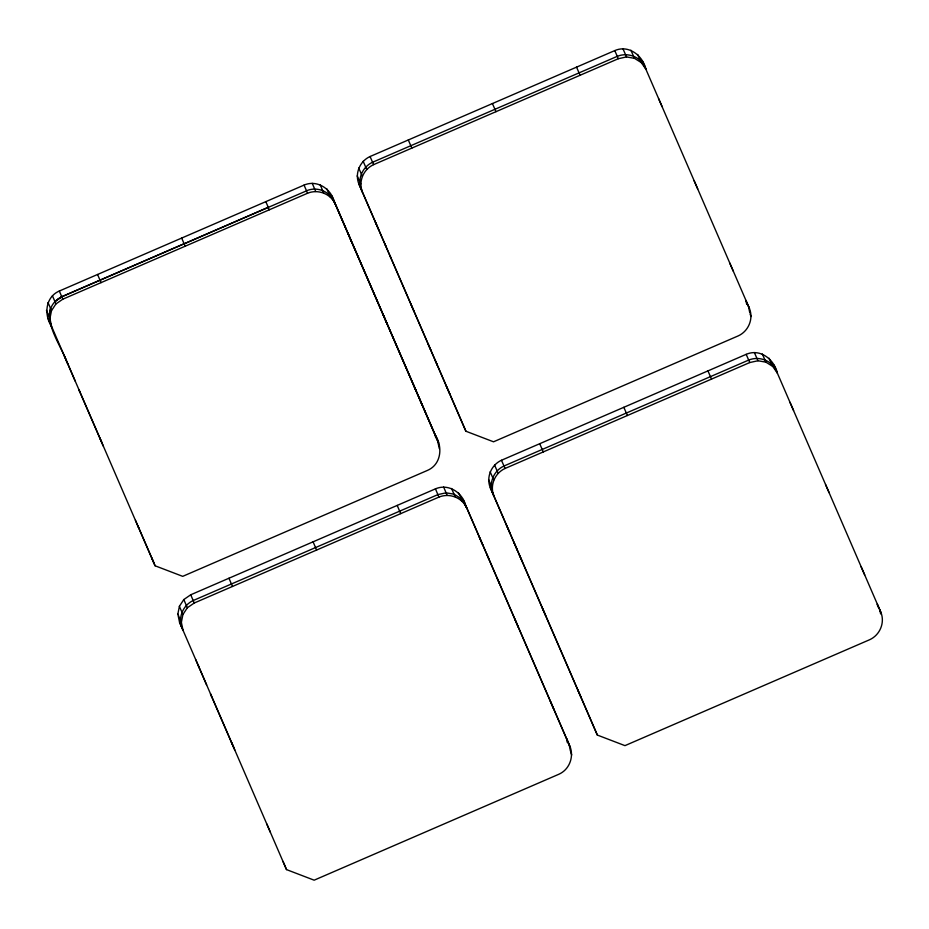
<?xml version="1.0" encoding="UTF-8"?>
<svg xmlns="http://www.w3.org/2000/svg" width="929" height="929" viewBox="0 0 929 929"><rect width="100%" height="100%" fill="white"/><g stroke="black" fill="none" stroke-linecap="round" stroke-linejoin="round"><path stroke-width="1.39" d="M46.45 310.379L49.934 318.519L51.606 326.578C43.849 314.896 45.219 297.071 59.328 291.032L304.038 185.103C316.894 179.494 330.829 188.541 334.185 201.419L437.664 440.625M304.038 185.103L306.547 190.84L61.732 296.723C34.721 311.087 60.048 342.766 66.691 361.497M48.97 316.115L50.514 308.277L48.006 302.54M49.934 318.519L51.49 310.692L55.903 303.946L62.812 299.184L307.522 193.255C317.869 188.982 330.434 193.557 335.148 203.834C331.281 192.152 317.834 185.881 306.442 190.793L307.522 193.255M177.845 614.127L179.402 606.289L183.814 599.553L190.735 594.781L435.434 488.863C448.289 483.254 462.224 492.289 465.592 505.167L569.059 744.373C574.703 755.196 570.139 769.282 558.852 774.252L314.153 880.181L286.515 869.602L179.518 622.175L177.845 614.127L181.364 622.349L183.036 630.408L179.518 622.175M181.364 622.349L182.92 614.522L187.333 607.775L194.242 603.014L438.952 497.085C449.311 492.811 461.864 497.387 466.59 507.664L458.345 492.707M642.404 61.175L749.448 308.486C753.698 318.961 748.437 331.247 738.241 335.88L493.531 441.809L465.893 431.23L358.861 183.919C354.599 173.444 359.86 161.158 370.067 156.525L614.766 50.596C628.828 44.429 642.752 55.647 645.969 69.292L641.242 62.557L637.677 54.439M358.861 183.919L362.415 192.024C358.164 181.55 363.425 169.264 373.632 164.642L618.331 58.713L626.541 56.924L634.472 58.33L641.242 62.557M773.811 364.923L880.878 612.316C885.14 622.79 879.868 635.076 869.672 639.709L624.962 745.639L597.335 735.06L490.257 487.667C486.006 477.192 491.267 464.906 501.463 460.273L746.173 354.344C760.27 348.166 774.182 359.453 777.399 373.121L772.684 366.386L769.084 358.199M490.257 487.667L493.856 495.854C489.595 485.379 494.867 473.093 505.062 468.471L749.773 362.542L757.971 360.754L765.902 362.159L772.684 366.386M61.732 296.723L54.823 301.495L55.903 303.946M184.081 243.758L61.848 296.769L54.927 301.53L52.419 295.794M184.197 243.804L268.202 207.353L269.282 209.803M329.354 194.649L334.185 201.419L351.313 241.203M154.121 563.369L137.945 525.988M48.122 318.426L155.085 565.784L182.711 576.352L427.421 470.422C441.53 464.395 442.901 446.57 435.144 434.888L435.701 437.571M644.923 66.911C640.209 56.634 627.644 52.059 617.286 56.332L372.587 162.261C362.38 166.883 357.119 179.181 361.369 189.644L465.893 431.23M776.319 370.659C771.604 360.382 759.051 355.807 748.693 360.08L503.982 466.01C493.787 470.643 488.526 482.929 492.776 493.404L597.335 735.06M658.568 98.544L662.133 106.661M694.149 180.772L697.702 188.889M729.718 263L733.271 271.117M749.448 308.486L745.882 300.381L746.719 304.398M789.975 402.303L793.575 410.49M825.544 484.52L829.144 492.718M861.113 566.748L864.713 574.946M750.075 314.165L751.12 316.545M880.878 612.316L877.29 604.129L877.835 606.811M630.907 50.212L634.472 58.33M762.314 353.961L765.902 362.159M622.976 48.819L626.541 56.924M754.371 352.567L757.971 360.754M618.331 58.713L614.766 50.596M746.173 354.344L749.773 362.542M576.537 67.143L580.102 75.261M707.933 370.892L711.533 379.09M492.416 103.56L495.981 111.677M623.823 407.308L627.412 415.507M408.296 139.977L411.861 148.083M539.703 443.725L543.302 451.912M370.067 156.525L373.632 164.642M501.463 460.273L505.062 468.471M363.158 161.286L366.711 169.403M494.553 465.034L498.153 473.233M358.733 168.033L362.298 176.138M490.14 471.781L493.74 479.968M357.189 175.86L360.754 183.977M375.026 221.288L378.591 229.405M488.584 479.619L492.184 487.806M384.931 244.095L386.011 246.557M389.855 255.487L390.935 257.948M410.595 303.516L414.16 311.633M428.385 344.624L430.893 350.361M434.784 359.442L437.304 365.178M446.164 385.744L449.729 393.861M506.421 525.036L510.021 533.234M513.842 542.188L517.441 550.386M518.777 553.579L522.365 561.778M542.002 607.264L545.59 615.462M577.571 689.492L581.159 697.691M347.841 233.063L422.463 405.659M383.41 315.291L386.894 323.431M413.417 384.664L415.937 390.401M418.979 397.507L437.547 440.578L439.336 448.672M326.95 188.959L330.422 197.099M479.236 536.811L482.755 545.033M486.657 553.963L489.177 559.699M497.027 577.919L499.535 583.656M514.805 619.039L518.324 627.261M550.374 701.267L553.893 709.489M320.168 184.72L323.652 192.872M451.575 488.48L455.094 496.701M312.237 183.327L315.721 191.479M443.644 487.075L447.151 495.308M435.434 488.863L438.952 497.085M265.799 201.663L268.318 207.388M397.194 505.411L400.713 513.632M181.678 238.068L185.161 246.22M313.085 541.816L316.603 550.049M97.568 274.485L101.052 282.637M228.964 578.233L232.482 586.466M59.328 291.032L62.812 299.184M190.735 594.781L194.242 603.014M183.814 599.553L187.333 607.775M50.41 308.231L51.49 310.692M179.402 606.289L182.92 614.522M64.287 355.807L67.771 363.947M75.191 381.099L66.807 361.532M80.115 392.491L79.035 390.041L103.34 446.175M99.856 438.023L102.376 443.76M135.425 520.252L138.909 528.404M151.601 557.632L155.085 565.784M195.694 659.555L206.621 684.928M211.557 696.32L210.477 693.87L234.782 750.005M231.263 741.783L233.783 747.508M266.832 824L270.351 832.233M282.997 861.38L286.515 869.602M331.665 195.682L438.627 443.04M463.072 499.43L570.069 746.87M570.731 752.42L571.73 754.917M461.864 500.928L460.865 498.443L454.095 494.205L446.152 492.811L437.954 494.588L193.244 600.517C183.048 605.151 177.787 617.437 182.038 627.911M198.202 665.292L199.201 667.777M879.798 609.865L880.634 613.883M748.402 306.106L749.796 312.818M570.452 751.085L569.059 744.373L566.551 738.636L567.387 742.666"/></g></svg>
